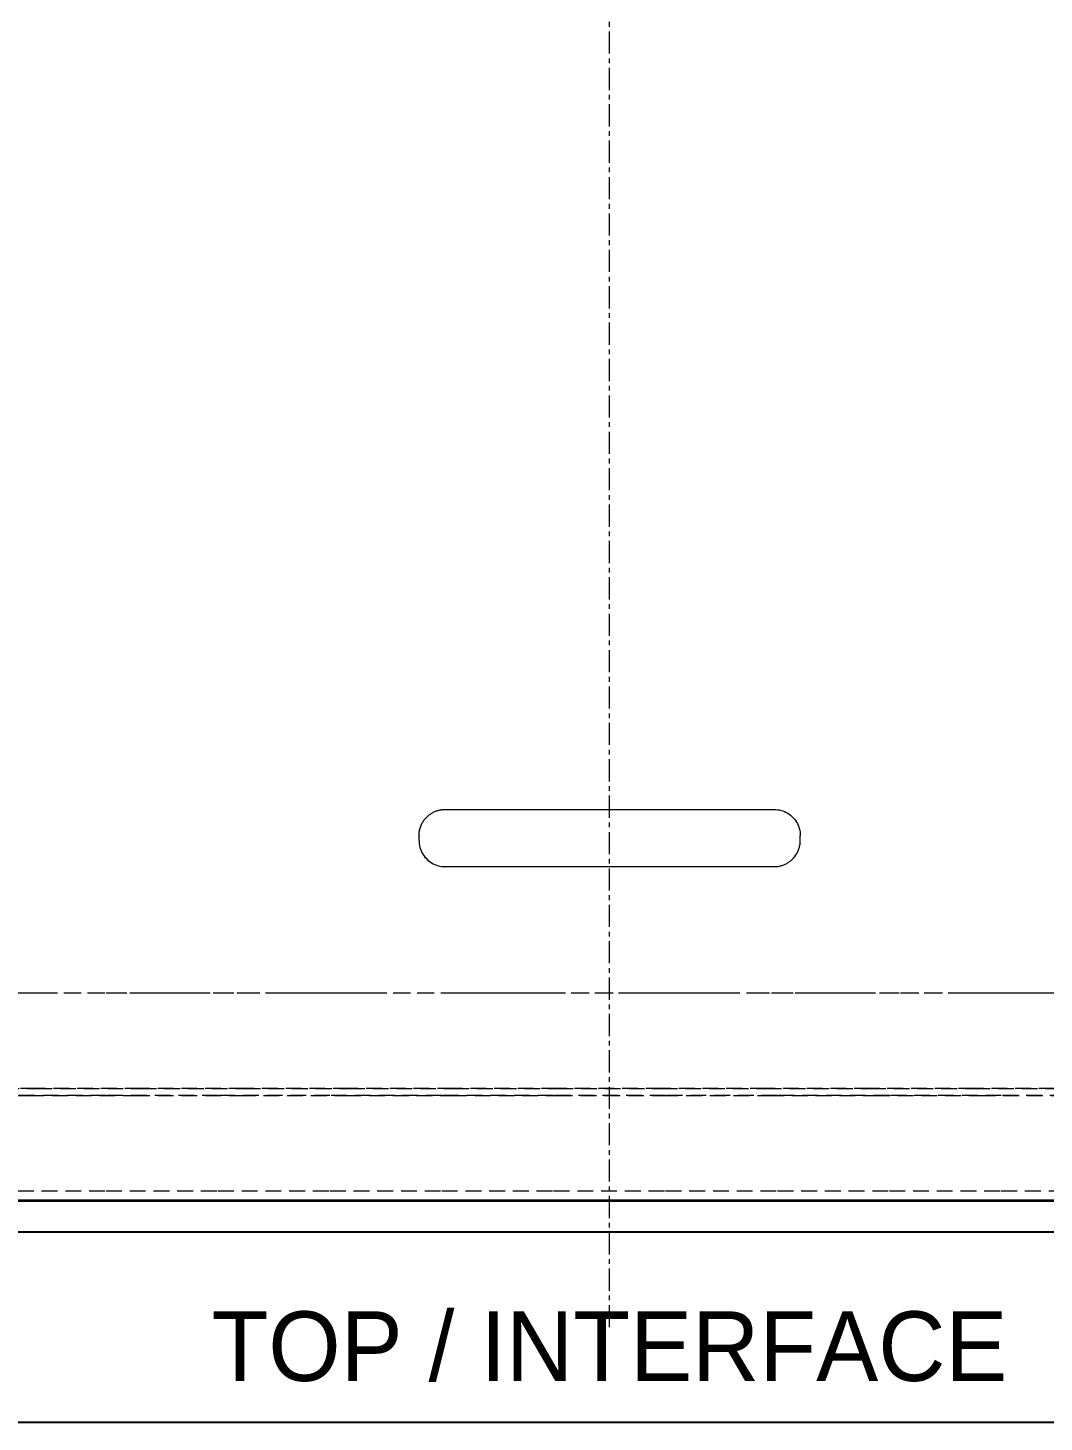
# Model space of a CAD drawing. Header units: millimetres. Extents: x 10 to 410, y 10 to 287.
# Drawn here: x 313.61 to 345.74, y 63 to 107.06 of the extents above; entities that cross this region are included whole.
import ezdxf
from ezdxf.enums import TextEntityAlignment as Align

# ---------------------------------------------------------------- set-up
doc = ezdxf.new("R2010")
doc.units = ezdxf.units.MM
doc.linetypes.add('CENTER', pattern=[1.15, 0.7, -0.15, 0.15, -0.15])
doc.linetypes.add('DASHED', pattern=[0.75, 0.5, -0.25])
for name, color, linetype, lineweight in [('CENTER', 4, 'CENTER', 13), ('HIDDEN', 8, 'DASHED', 18), ('TITLE_BLOCK', 7, 'CONTINUOUS', 25), ('VISIBLE', 7, 'CONTINUOUS', 35)]:
    doc.layers.add(name, color=color, linetype=linetype, lineweight=lineweight)

msp = doc.modelspace()

# ---------------------------------------------------------------- linework, layer by layer
at = {"layer": 'CENTER'}
msp.add_line((332, 66), (332, 155), dxfattribs=at)
at = {"layer": 'HIDDEN'}
for points in [[(325.977, 81.534), (325.978, 81.565), (325.979, 81.595), (325.982, 81.625), (325.986, 81.656), (325.991, 81.686), (325.997, 81.715), (326.004, 81.745), (326.013, 81.774), (326.022, 81.803), (326.032, 81.832), (326.044, 81.86), (326.056, 81.888), (326.07, 81.915), (326.084, 81.942), (326.1, 81.968), (326.116, 81.994), (326.134, 82.019), (326.152, 82.043), (326.171, 82.067), (326.191, 82.09), (326.212, 82.112), (326.233, 82.134), (326.256, 82.154)], [(325.978, 81.535), (325.978, 81.565), (325.98, 81.595), (325.983, 81.626), (325.986, 81.656), (325.991, 81.686), (325.998, 81.716), (326.005, 81.745), (326.013, 81.775), (326.022, 81.804), (326.033, 81.832), (326.044, 81.861), (326.057, 81.888), (326.07, 81.916), (326.085, 81.942), (326.1, 81.969), (326.117, 81.994), (326.134, 82.019), (326.152, 82.044), (326.171, 82.067), (326.191, 82.09), (326.212, 82.112), (326.234, 82.134), (326.256, 82.155)], [(326.256, 82.155), (326.276, 82.172), (326.296, 82.188), (326.317, 82.204), (326.339, 82.219), (326.361, 82.233), (326.383, 82.247), (326.405, 82.26), (326.429, 82.272), (326.452, 82.284), (326.476, 82.295), (326.5, 82.305), (326.524, 82.314), (326.549, 82.323), (326.574, 82.33), (326.599, 82.337), (326.625, 82.343), (326.65, 82.349), (326.676, 82.353), (326.702, 82.357), (326.728, 82.36), (326.754, 82.362), (326.78, 82.363), (326.806, 82.363)], [(326.256, 82.154), (326.276, 82.171), (326.296, 82.188), (326.317, 82.203), (326.338, 82.218), (326.36, 82.233), (326.382, 82.247), (326.405, 82.26), (326.428, 82.272), (326.452, 82.283), (326.475, 82.294), (326.5, 82.304), (326.524, 82.314), (326.549, 82.322), (326.574, 82.33), (326.599, 82.337), (326.624, 82.343), (326.65, 82.348), (326.676, 82.353), (326.702, 82.356), (326.728, 82.359), (326.754, 82.361), (326.78, 82.363), (326.806, 82.363)], [(326.256, 82.155), (326.256, 82.155), (326.256, 82.155), (326.256, 82.155), (326.256, 82.154), (326.256, 82.154), (326.256, 82.154), (326.256, 82.154), (326.256, 82.154), (326.256, 82.154), (326.256, 82.154), (326.256, 82.154), (326.256, 82.154), (326.256, 82.154), (326.256, 82.154), (326.256, 82.154), (326.256, 82.154), (326.256, 82.154), (326.256, 82.154), (326.256, 82.154), (326.256, 82.154), (326.256, 82.154), (326.256, 82.154), (326.256, 82.154)], [(326.806, 82.363), (327.259, 82.363), (327.711, 82.363), (328.163, 82.363), (328.615, 82.363), (329.067, 82.363), (329.519, 82.363), (329.971, 82.363), (330.423, 82.363), (330.876, 82.363), (331.328, 82.363), (331.78, 82.363), (332.232, 82.363), (332.684, 82.363), (333.136, 82.363), (333.588, 82.363), (334.04, 82.363), (334.493, 82.363), (334.945, 82.363), (335.397, 82.363), (335.849, 82.363), (336.301, 82.363), (336.753, 82.363), (337.205, 82.363)], [(326.806, 82.363), (327.258, 82.363), (327.71, 82.363), (328.162, 82.363), (328.614, 82.363), (329.067, 82.363), (329.519, 82.363), (329.971, 82.363), (330.423, 82.363), (330.875, 82.363), (331.327, 82.363), (331.779, 82.363), (332.231, 82.363), (332.684, 82.363), (333.136, 82.363), (333.588, 82.363), (334.04, 82.363), (334.492, 82.363), (334.944, 82.363), (335.396, 82.363), (335.848, 82.363), (336.301, 82.363), (336.753, 82.363), (337.205, 82.363)], [(326.806, 82.363), (326.806, 82.363), (326.806, 82.363), (326.806, 82.363), (326.806, 82.363), (326.806, 82.363), (326.806, 82.363), (326.806, 82.363), (326.806, 82.363), (326.806, 82.363), (326.806, 82.363), (326.806, 82.363), (326.806, 82.363), (326.806, 82.363), (326.806, 82.363), (326.806, 82.363), (326.806, 82.363), (326.806, 82.363), (326.806, 82.363), (326.806, 82.363), (326.806, 82.363), (326.806, 82.363), (326.806, 82.363), (326.806, 82.363)], [(337.205, 82.363), (337.262, 82.362), (337.318, 82.356), (337.374, 82.346), (337.429, 82.333), (337.483, 82.316), (337.536, 82.295), (337.587, 82.271), (337.636, 82.243), (337.683, 82.212), (337.728, 82.178), (337.771, 82.14), (337.811, 82.1), (337.848, 82.058), (337.882, 82.013), (337.914, 81.965), (337.941, 81.916), (337.966, 81.865), (337.986, 81.812), (338.003, 81.758), (338.017, 81.703), (338.026, 81.647), (338.032, 81.591), (338.034, 81.535)], [(337.205, 82.363), (337.261, 82.361), (337.318, 82.355), (337.374, 82.346), (337.429, 82.332), (337.482, 82.315), (337.535, 82.294), (337.586, 82.27), (337.636, 82.242), (337.683, 82.211), (337.728, 82.177), (337.771, 82.14), (337.811, 82.1), (337.848, 82.057), (337.882, 82.012), (337.913, 81.965), (337.941, 81.916), (337.965, 81.864), (337.986, 81.812), (338.003, 81.758), (338.016, 81.703), (338.026, 81.647), (338.032, 81.591), (338.034, 81.534)], [(337.205, 82.363), (337.205, 82.363), (337.205, 82.363), (337.205, 82.363), (337.205, 82.363), (337.205, 82.363), (337.205, 82.363), (337.205, 82.363), (337.205, 82.363), (337.205, 82.363), (337.205, 82.363), (337.205, 82.363), (337.205, 82.363), (337.205, 82.363), (337.205, 82.363), (337.205, 82.363), (337.205, 82.363), (337.205, 82.363), (337.205, 82.363), (337.205, 82.363), (337.205, 82.363), (337.205, 82.363), (337.205, 82.363), (337.205, 82.363)], [(325.978, 81.535), (325.977, 81.535), (325.977, 81.535), (325.977, 81.534), (325.977, 81.534), (325.977, 81.534), (325.977, 81.534), (325.977, 81.534), (325.977, 81.534), (325.977, 81.534), (325.977, 81.534), (325.977, 81.534), (325.977, 81.534), (325.977, 81.534), (325.977, 81.534), (325.977, 81.534), (325.977, 81.534), (325.977, 81.534), (325.977, 81.534), (325.977, 81.534), (325.977, 81.534), (325.977, 81.534), (325.977, 81.534), (325.977, 81.534)], [(325.977, 81.383), (325.977, 81.39), (325.977, 81.397), (325.977, 81.403), (325.977, 81.41), (325.977, 81.416), (325.977, 81.423), (325.977, 81.429), (325.977, 81.436), (325.977, 81.442), (325.977, 81.449), (325.977, 81.456), (325.977, 81.462), (325.977, 81.469), (325.977, 81.475), (325.977, 81.482), (325.977, 81.488), (325.977, 81.495), (325.977, 81.501), (325.977, 81.508), (325.977, 81.515), (325.977, 81.521), (325.977, 81.528), (325.977, 81.534)], [(325.978, 81.384), (325.978, 81.39), (325.978, 81.397), (325.978, 81.403), (325.978, 81.41), (325.978, 81.417), (325.978, 81.423), (325.978, 81.43), (325.978, 81.436), (325.978, 81.443), (325.978, 81.449), (325.978, 81.456), (325.978, 81.462), (325.978, 81.469), (325.978, 81.476), (325.978, 81.482), (325.978, 81.489), (325.978, 81.495), (325.978, 81.502), (325.978, 81.508), (325.978, 81.515), (325.978, 81.521), (325.978, 81.528), (325.978, 81.535)], [(338.034, 81.384), (338.034, 81.39), (338.034, 81.397), (338.034, 81.403), (338.034, 81.41), (338.034, 81.417), (338.034, 81.423), (338.034, 81.43), (338.034, 81.436), (338.034, 81.443), (338.034, 81.449), (338.034, 81.456), (338.034, 81.462), (338.034, 81.469), (338.034, 81.476), (338.034, 81.482), (338.034, 81.489), (338.034, 81.495), (338.034, 81.502), (338.034, 81.508), (338.034, 81.515), (338.034, 81.521), (338.034, 81.528), (338.034, 81.535)], [(338.034, 81.535), (338.034, 81.535), (338.034, 81.535), (338.034, 81.534), (338.034, 81.534), (338.034, 81.534), (338.034, 81.534), (338.034, 81.534), (338.034, 81.534), (338.034, 81.534), (338.034, 81.534), (338.034, 81.534), (338.034, 81.534), (338.034, 81.534), (338.034, 81.534), (338.034, 81.534), (338.034, 81.534), (338.034, 81.534), (338.034, 81.534), (338.034, 81.534), (338.034, 81.534), (338.034, 81.534), (338.034, 81.534), (338.034, 81.534)], [(338.034, 81.383), (338.034, 81.39), (338.034, 81.397), (338.034, 81.403), (338.034, 81.41), (338.034, 81.416), (338.034, 81.423), (338.034, 81.429), (338.034, 81.436), (338.034, 81.442), (338.034, 81.449), (338.034, 81.456), (338.034, 81.462), (338.034, 81.469), (338.034, 81.475), (338.034, 81.482), (338.034, 81.488), (338.034, 81.495), (338.034, 81.501), (338.034, 81.508), (338.034, 81.515), (338.034, 81.521), (338.034, 81.528), (338.034, 81.534)], [(325.978, 81.384), (325.977, 81.384), (325.977, 81.384), (325.977, 81.384), (325.977, 81.384), (325.977, 81.384), (325.977, 81.384), (325.977, 81.384), (325.977, 81.384), (325.977, 81.384), (325.977, 81.384), (325.977, 81.384), (325.977, 81.384), (325.977, 81.384), (325.977, 81.384), (325.977, 81.384), (325.977, 81.384), (325.977, 81.384), (325.977, 81.384), (325.977, 81.384), (325.977, 81.384), (325.977, 81.383), (325.977, 81.383), (325.977, 81.383)], [(325.977, 81.383), (325.979, 81.327), (325.985, 81.271), (325.994, 81.215), (326.008, 81.16), (326.025, 81.106), (326.046, 81.053), (326.07, 81.002), (326.098, 80.953), (326.129, 80.905), (326.163, 80.86), (326.2, 80.818), (326.24, 80.778), (326.283, 80.74), (326.328, 80.706), (326.375, 80.675), (326.425, 80.647), (326.476, 80.623), (326.528, 80.602), (326.582, 80.585), (326.637, 80.572), (326.693, 80.562), (326.749, 80.556), (326.806, 80.555)], [(325.978, 81.384), (325.979, 81.327), (325.985, 81.271), (325.995, 81.215), (326.008, 81.16), (326.025, 81.106), (326.046, 81.054), (326.07, 81.002), (326.098, 80.953), (326.129, 80.906), (326.163, 80.861), (326.201, 80.818), (326.241, 80.778), (326.283, 80.741), (326.328, 80.707), (326.376, 80.676), (326.425, 80.648), (326.476, 80.624), (326.529, 80.603), (326.583, 80.586), (326.638, 80.572), (326.694, 80.563), (326.75, 80.557), (326.806, 80.555)], [(337.755, 80.764), (337.778, 80.784), (337.799, 80.806), (337.82, 80.828), (337.84, 80.851), (337.859, 80.875), (337.878, 80.899), (337.895, 80.924), (337.911, 80.95), (337.927, 80.976), (337.941, 81.003), (337.955, 81.03), (337.967, 81.058), (337.979, 81.086), (337.989, 81.115), (337.999, 81.144), (338.007, 81.173), (338.014, 81.203), (338.02, 81.232), (338.025, 81.262), (338.029, 81.293), (338.032, 81.323), (338.034, 81.353), (338.034, 81.384)], [(337.755, 80.763), (337.777, 80.784), (337.799, 80.805), (337.82, 80.828), (337.84, 80.851), (337.859, 80.874), (337.877, 80.899), (337.895, 80.924), (337.911, 80.949), (337.927, 80.976), (337.941, 81.002), (337.955, 81.03), (337.967, 81.057), (337.978, 81.086), (337.989, 81.114), (337.998, 81.143), (338.007, 81.173), (338.014, 81.202), (338.02, 81.232), (338.025, 81.262), (338.029, 81.292), (338.032, 81.323), (338.033, 81.353), (338.034, 81.383)], [(338.034, 81.384), (338.034, 81.384), (338.034, 81.384), (338.034, 81.384), (338.034, 81.384), (338.034, 81.384), (338.034, 81.384), (338.034, 81.384), (338.034, 81.384), (338.034, 81.384), (338.034, 81.384), (338.034, 81.384), (338.034, 81.384), (338.034, 81.384), (338.034, 81.384), (338.034, 81.384), (338.034, 81.384), (338.034, 81.384), (338.034, 81.384), (338.034, 81.384), (338.034, 81.384), (338.034, 81.383), (338.034, 81.383), (338.034, 81.383)], [(337.205, 80.555), (337.231, 80.555), (337.258, 80.557), (337.284, 80.559), (337.31, 80.562), (337.336, 80.565), (337.361, 80.57), (337.387, 80.575), (337.412, 80.581), (337.438, 80.588), (337.463, 80.596), (337.487, 80.604), (337.512, 80.614), (337.536, 80.624), (337.56, 80.635), (337.583, 80.646), (337.606, 80.658), (337.629, 80.671), (337.651, 80.685), (337.673, 80.7), (337.694, 80.715), (337.715, 80.73), (337.736, 80.747), (337.755, 80.764)], [(337.205, 80.555), (337.231, 80.555), (337.257, 80.556), (337.283, 80.558), (337.309, 80.561), (337.335, 80.565), (337.361, 80.569), (337.386, 80.575), (337.412, 80.581), (337.437, 80.588), (337.462, 80.595), (337.487, 80.604), (337.511, 80.613), (337.535, 80.623), (337.559, 80.634), (337.583, 80.646), (337.606, 80.658), (337.628, 80.671), (337.651, 80.685), (337.673, 80.699), (337.694, 80.714), (337.715, 80.73), (337.735, 80.746), (337.755, 80.763)], [(337.755, 80.764), (337.755, 80.764), (337.755, 80.764), (337.755, 80.764), (337.755, 80.764), (337.755, 80.764), (337.755, 80.764), (337.755, 80.764), (337.755, 80.764), (337.755, 80.764), (337.755, 80.764), (337.755, 80.764), (337.755, 80.764), (337.755, 80.764), (337.755, 80.764), (337.755, 80.764), (337.755, 80.764), (337.755, 80.764), (337.755, 80.764), (337.755, 80.764), (337.755, 80.763), (337.755, 80.763), (337.755, 80.763), (337.755, 80.763)], [(326.806, 80.555), (327.259, 80.555), (327.711, 80.555), (328.163, 80.555), (328.615, 80.555), (329.067, 80.555), (329.519, 80.555), (329.971, 80.555), (330.423, 80.555), (330.876, 80.555), (331.328, 80.555), (331.78, 80.555), (332.232, 80.555), (332.684, 80.555), (333.136, 80.555), (333.588, 80.555), (334.04, 80.555), (334.493, 80.555), (334.945, 80.555), (335.397, 80.555), (335.849, 80.555), (336.301, 80.555), (336.753, 80.555), (337.205, 80.555)], [(326.806, 80.555), (327.258, 80.555), (327.71, 80.555), (328.162, 80.555), (328.614, 80.555), (329.067, 80.555), (329.519, 80.555), (329.971, 80.555), (330.423, 80.555), (330.875, 80.555), (331.327, 80.555), (331.779, 80.555), (332.231, 80.555), (332.684, 80.555), (333.136, 80.555), (333.588, 80.555), (334.04, 80.555), (334.492, 80.555), (334.944, 80.555), (335.396, 80.555), (335.848, 80.555), (336.301, 80.555), (336.753, 80.555), (337.205, 80.555)], [(326.806, 80.555), (326.806, 80.555), (326.806, 80.555), (326.806, 80.555), (326.806, 80.555), (326.806, 80.555), (326.806, 80.555), (326.806, 80.555), (326.806, 80.555), (326.806, 80.555), (326.806, 80.555), (326.806, 80.555), (326.806, 80.555), (326.806, 80.555), (326.806, 80.555), (326.806, 80.555), (326.806, 80.555), (326.806, 80.555), (326.806, 80.555), (326.806, 80.555), (326.806, 80.555), (326.806, 80.555), (326.806, 80.555), (326.806, 80.555)], [(337.205, 80.555), (337.205, 80.555), (337.205, 80.555), (337.205, 80.555), (337.205, 80.555), (337.205, 80.555), (337.205, 80.555), (337.205, 80.555), (337.205, 80.555), (337.205, 80.555), (337.205, 80.555), (337.205, 80.555), (337.205, 80.555), (337.205, 80.555), (337.205, 80.555), (337.205, 80.555), (337.205, 80.555), (337.205, 80.555), (337.205, 80.555), (337.205, 80.555), (337.205, 80.555), (337.205, 80.555), (337.205, 80.555), (337.205, 80.555)], [(369.079, 76.556), (365.855, 76.556), (362.631, 76.556), (359.407, 76.556), (356.182, 76.556), (352.958, 76.556), (349.734, 76.556), (346.509, 76.556), (343.285, 76.556), (340.061, 76.556), (336.837, 76.556), (333.612, 76.556), (330.388, 76.556), (327.164, 76.556), (323.939, 76.556), (320.715, 76.556), (317.491, 76.556), (314.267, 76.556), (311.042, 76.556), (307.818, 76.556), (304.594, 76.556), (301.369, 76.556), (298.145, 76.556), (294.921, 76.556)], [(369.08, 76.557), (366.289, 76.557), (363.497, 76.557), (360.706, 76.557), (357.914, 76.557), (355.122, 76.557), (352.331, 76.557), (349.539, 76.557), (346.748, 76.557), (343.956, 76.557), (341.164, 76.557), (338.373, 76.557), (335.581, 76.557), (332.79, 76.557), (329.998, 76.557), (327.206, 76.557), (324.415, 76.557), (321.623, 76.557), (318.831, 76.557), (316.04, 76.557), (313.248, 76.557), (310.457, 76.557), (307.665, 76.557), (304.873, 76.557)], [(372.696, 73.32), (369.157, 73.32), (365.619, 73.32), (362.081, 73.32), (358.542, 73.32), (355.004, 73.32), (351.465, 73.32), (347.927, 73.32), (344.389, 73.32), (340.85, 73.32), (337.312, 73.32), (333.774, 73.32), (330.235, 73.32), (326.697, 73.32), (323.158, 73.32), (319.62, 73.32), (316.082, 73.32), (312.543, 73.32), (309.005, 73.32), (305.467, 73.32), (301.928, 73.32), (298.39, 73.32), (294.851, 73.32), (291.313, 73.32)], [(293.568, 73.321), (296.911, 73.321), (300.253, 73.321), (303.595, 73.321), (306.938, 73.321), (310.28, 73.321), (313.623, 73.321), (316.965, 73.321), (320.307, 73.321), (323.65, 73.321), (326.992, 73.321), (330.335, 73.321), (333.677, 73.321), (337.019, 73.321), (340.362, 73.321), (343.704, 73.321), (347.047, 73.321), (350.389, 73.321), (353.731, 73.321), (357.074, 73.321), (360.416, 73.321), (363.759, 73.321), (367.101, 73.321), (370.443, 73.321)], [(369.899, 73.542), (366.604, 73.542), (363.308, 73.542), (360.013, 73.542), (356.717, 73.542), (353.421, 73.542), (350.126, 73.542), (346.83, 73.542), (343.535, 73.542), (340.239, 73.542), (336.944, 73.542), (333.648, 73.542), (330.352, 73.542), (327.057, 73.542), (323.761, 73.542), (320.466, 73.542), (317.17, 73.542), (313.874, 73.542), (310.579, 73.542), (307.283, 73.542), (303.988, 73.542), (300.692, 73.542), (297.396, 73.542), (294.101, 73.542)], [(294.102, 73.543), (297.397, 73.543), (300.693, 73.543), (303.989, 73.543), (307.284, 73.543), (310.58, 73.543), (313.875, 73.543), (317.171, 73.543), (320.466, 73.543), (323.762, 73.543), (327.058, 73.543), (330.353, 73.543), (333.649, 73.543), (336.944, 73.543), (340.24, 73.543), (343.536, 73.543), (346.831, 73.543), (350.127, 73.543), (353.422, 73.543), (356.718, 73.543), (360.014, 73.543), (363.309, 73.543), (366.605, 73.543), (369.9, 73.543)], [(291.313, 70.305), (294.851, 70.305), (298.39, 70.305), (301.928, 70.305), (305.467, 70.305), (309.005, 70.305), (312.543, 70.305), (316.082, 70.305), (319.62, 70.305), (323.158, 70.305), (326.697, 70.305), (330.235, 70.305), (333.774, 70.305), (337.312, 70.305), (340.85, 70.305), (344.389, 70.305), (347.927, 70.305), (351.465, 70.305), (355.004, 70.305), (358.542, 70.305), (362.081, 70.305), (365.619, 70.305), (369.157, 70.305), (372.696, 70.305)], [(291.315, 70.307), (294.853, 70.307), (298.392, 70.307), (301.93, 70.307), (305.468, 70.307), (309.007, 70.307), (312.545, 70.307), (316.083, 70.307), (319.622, 70.307), (323.16, 70.307), (326.699, 70.307), (330.237, 70.307), (333.775, 70.307), (337.314, 70.307), (340.852, 70.307), (344.39, 70.307), (347.929, 70.307), (351.467, 70.307), (355.006, 70.307), (358.544, 70.307), (362.082, 70.307), (365.621, 70.307), (369.159, 70.307), (372.698, 70.307)], [(291.309, 70), (294.847, 70), (298.386, 70), (301.924, 70), (305.462, 70), (309.001, 70), (312.539, 70), (316.077, 70), (319.616, 70), (323.154, 70), (326.693, 70), (330.231, 70), (333.769, 70), (337.308, 70), (340.846, 70), (344.384, 70), (347.923, 70), (351.461, 70), (355, 70), (358.538, 70), (362.076, 70), (365.615, 70), (369.153, 70), (372.692, 70)]]:
    msp.add_lwpolyline(points, dxfattribs=at)
at = {"layer": 'TITLE_BLOCK'}
msp.add_lwpolyline([(260, 63), (404, 63), (404, 69), (260, 69)], close=True, dxfattribs=at)
at = {"layer": 'VISIBLE'}
msp.add_lwpolyline([(291.308, 70), (294.847, 70), (298.385, 70), (301.924, 70), (305.462, 70), (309, 70), (312.539, 70), (316.077, 70), (319.616, 70), (323.154, 70), (326.692, 70), (330.231, 70), (333.769, 70), (337.307, 70), (340.846, 70), (344.384, 70), (347.923, 70), (351.461, 70), (354.999, 70), (358.538, 70), (362.076, 70), (365.614, 70), (369.153, 70), (372.691, 70)], dxfattribs=at)

# ---------------------------------------------------------------- texts
at = {"layer": 'TITLE_BLOCK'}
msp.add_text('TOP / INTERFACE', height=2.2, dxfattribs=at).set_placement((332, 65.4), align=Align.MIDDLE_CENTER)

doc.saveas('drawing.dxf')
